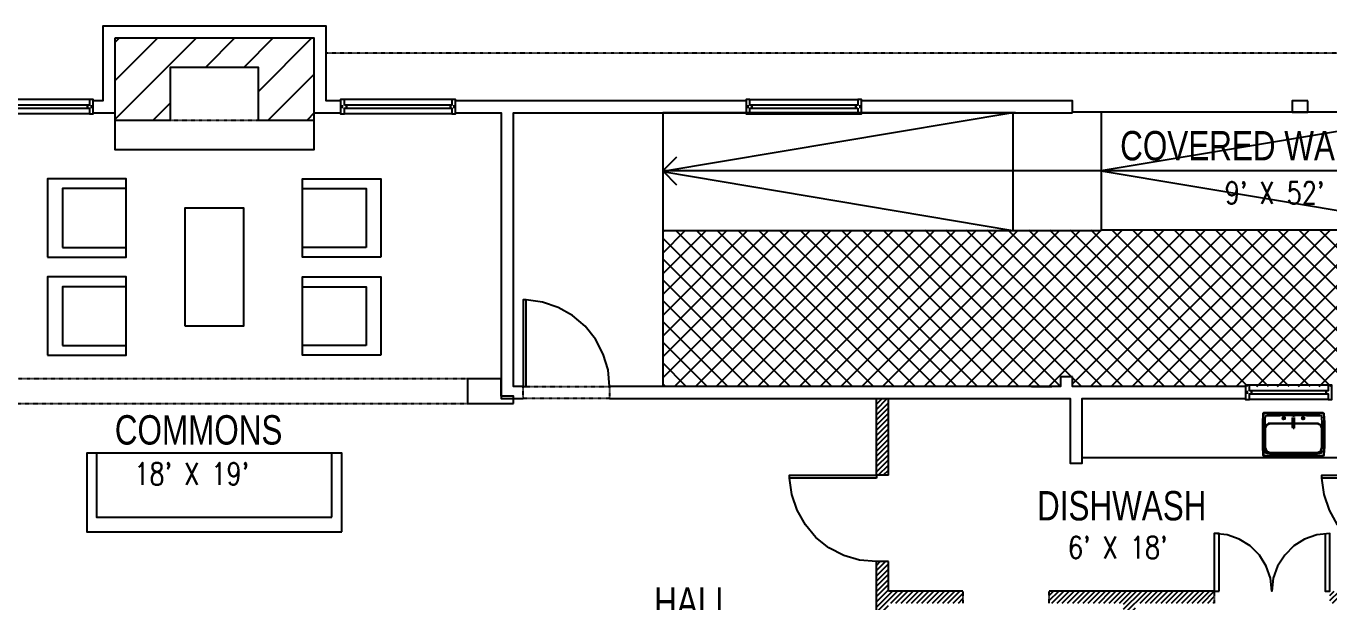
# Model space of a CAD drawing. Header units: inches. Extents: x -625442 to 34963, y -27993 to 66986.
# Drawn here: x 2167 to 2699, y 20119 to 20354 of the extents above; entities that cross this region are included whole.
import ezdxf

# ---------------------------------------------------------------- set-up
doc = ezdxf.new("R2010")
doc.units = ezdxf.units.IN
doc.header["$LTSCALE"] = 0.5
doc.header["$MEASUREMENT"] = 0
doc.linetypes.add('HIDDEN2', pattern=[0.1875, 0.125, -0.0625])
for name, color, linetype in [('0-TEXT', 30, 'Continuous'), ('P-ABOVE', 201, 'HIDDEN2'), ('P-BELOW-LIGHT', 143, 'Continuous'), ('P-BELOW-MED', 145, 'Continuous'), ('P-CASEWORK', 140, 'Continuous'), ('P-DOOR', 51, 'Continuous'), ('P-FIXTURE', 63, 'Continuous'), ('P-FURNITURE', 201, 'Continuous'), ('P-WALL', 90, 'Continuous'), ('P-WINDOW', 213, 'Continuous')]:
    doc.layers.add(name, color=color, linetype=linetype)
doc.styles.add('1-4T', font='Zap601Rm.ttf', dxfattribs={"width": 0.8, "height": 12})
doc.styles.add('sapa notes', font='romans.shx', dxfattribs={"width": 0.8})

msp = doc.modelspace()

# ---------------------------------------------------------------- hatches: boundary and pattern name
at = {"layer": 'P-BELOW-LIGHT'}
h = msp.add_hatch(dxfattribs=at)
h.set_pattern_fill('ANSI37', color=256, scale=48)
h.set_pattern_definition([(45, (130.273, 442.537), (-4.2426407, 4.2426407), []), (135, (130.273, 442.537), (-4.2426407, -4.2426407), [])])
h.paths.add_polyline_path([(2851.69576, 20251.62307), (2929.69576, 20251.62307), (2929.69576, 20270.62307), (2426.76317, 20270.33417), (2426.76317, 20206.62307), (2589.15344, 20206.62307), (2589.15344, 20210.62307), (2594.04447, 20210.62307), (2594.04447, 20206.62307), (2851.69576, 20206.62307)])
at = {"layer": 'P-FURNITURE'}
h = msp.add_hatch(dxfattribs=at)
h.set_pattern_fill('ANSI31', color=256, scale=12)
h.paths.add_polyline_path([(2518.85643, 20201.73204), (2513.9654, 20201.73204), (2513.9654, 20170.42946), (2518.85643, 20170.42946)])
h.paths.add_polyline_path([(2518.85643, 20135.21405), (2513.9654, 20135.21405), (2513.9654, 20021.54654), (2594.04447, 20021.54654), (2594.04447, 20026.43756), (2518.85643, 20026.43756)])
h.paths.add_polyline_path([(2549.24873, 20123.21405), (2518.85643, 20123.21405), (2518.85643, 20118.32302), (2549.24873, 20118.32302)], flags=17)
h.paths.add_polyline_path([(2651.89343, 20123.21405), (2584.46414, 20123.21405), (2584.46414, 20118.32302), (2614.85643, 20118.32302), (2614.85643, 20026.43756), (2619.74746, 20026.43756), (2619.74746, 20118.32302), (2651.89343, 20118.32302)])
h.paths.add_polyline_path([(2731.18892, 20123.21405), (2699.04295, 20123.21405), (2699.04295, 20118.32302), (2731.18892, 20118.32302)])

# ---------------------------------------------------------------- linework, layer by layer
at = {"layer": '0-TEXT'}
msp.add_line((2929.69576, 20294.62307), (2426.76317, 20294.62307), dxfattribs=at)
msp.add_lwpolyline([(2432.42003, 20300.27992), (2426.76317, 20294.62307), (2432.42003, 20288.96621)], dxfattribs=at)
at = {"layer": 'P-ABOVE'}
for p, q in [((2989.69576, 20342.62307), (2289.43119, 20342.62307)), ((2225.84782, 20315.39955), (2261.65015, 20315.39955))]:
    msp.add_line(p, q, dxfattribs=at)
for points in [[(2347.14533, 20209.75333), (2136.63545, 20209.75333)], [(2136.63545, 20199.77563), (2347.14533, 20199.77563)], [(2549.24873, 20123.21405), (2549.24873, 20118.32302)], [(2584.46414, 20118.32302), (2584.46414, 20123.21405)], [(2651.89343, 20123.21405), (2651.89343, 20118.32302)]]:
    msp.add_lwpolyline(points, dxfattribs=at)
msp.add_lwpolyline([(2405.05512, 20206.62307), (2405.05512, 20201.73204), (2369.83971, 20201.73204), (2369.83971, 20206.62307)], close=True, dxfattribs=at)
at = {"layer": 'P-BELOW-LIGHT'}
for p, q in [((2569.69576, 20318.33417), (2569.69576, 20270.33417)), ((2605.69576, 20318.62307), (2594.04447, 20318.62307)), ((2426.76317, 20270.33417), (2426.76317, 20206.62307)), ((2569.69576, 20270.33417), (2605.69576, 20270.33417))]:
    msp.add_line(p, q, dxfattribs=at)
for points in [[(2236.41244, 20348.85419), (2203.15344, 20315.59519)], [(2220.56551, 20348.85419), (2203.15344, 20331.44213)], [(2204.91421, 20348.85419), (2203.15344, 20347.09342)], [(2252.06373, 20348.85419), (2240.32526, 20336.92008)], [(2267.71502, 20348.85419), (2255.97656, 20336.92008)], [(2283.36632, 20348.85419), (2261.65015, 20326.94238)], [(2284.54016, 20334.1811), (2265.75861, 20315.39955)], [(2192.78446, 20323.81212), (2192.78446, 20321.46443), (2192.0019, 20321.46443), (2192.0019, 20320.29058), (2192.78446, 20320.29058), (2192.78446, 20317.94289), (2194.34959, 20317.94289), (2194.34959, 20323.81212), (2192.78446, 20323.81212), (2148.96084, 20323.81212)], [(2340.68918, 20323.81212), (2340.68918, 20321.46443), (2340.10225, 20321.46443), (2340.10225, 20320.29058), (2340.68918, 20320.29058), (2340.68918, 20317.94289), (2342.2543, 20317.94289), (2342.2543, 20323.81212), (2340.68918, 20323.81212), (2296.86556, 20323.81212)], [(2462.37797, 20317.94289), (2462.37797, 20320.29058), (2463.16054, 20320.29058), (2463.16054, 20321.46443), (2462.37797, 20321.46443), (2462.37797, 20323.81212), (2460.81285, 20323.81212), (2460.81285, 20317.94289), (2462.37797, 20317.94289), (2506.39723, 20317.94289)], [(2462.37797, 20323.81212), (2506.39723, 20323.81212)], [(2193.56703, 20321.46443), (2193.56703, 20320.29058)], [(2225.84782, 20322.44263), (2218.80474, 20315.39955)], [(2284.54016, 20318.33417), (2281.60555, 20315.39955)], [(2296.08299, 20320.29058), (2296.08299, 20321.46443)], [(2341.47174, 20321.46443), (2341.47174, 20320.29058)], [(2570.76317, 20318.33417), (2426.76317, 20318.33417), (2426.76317, 20270.33417), (2570.76317, 20270.33417)], [(2569.69576, 20318.33417), (2426.76317, 20294.33417), (2569.69576, 20270.33417)], [(2461.59541, 20320.29058), (2461.59541, 20321.46443)], [(2507.1798, 20321.46443), (2507.1798, 20320.29058)], [(2570.76317, 20318.33417), (2562.15496, 20318.33417)], [(2749.69576, 20318.62307), (2605.69576, 20318.62307), (2605.69576, 20270.62307), (2749.69576, 20270.62307)], [(2749.69576, 20318.62307), (2605.69576, 20294.62307), (2749.69576, 20270.62307)], [(2192.78446, 20317.94289), (2148.96084, 20317.94289)], [(2340.68918, 20317.94289), (2296.86556, 20317.94289)], [(2577.21933, 20206.62307), (2585.6319, 20206.62307)], [(2698.32121, 20207.20999), (2698.32121, 20204.8623), (2697.53864, 20204.8623), (2697.53864, 20203.68845), (2698.32121, 20203.68845), (2698.32121, 20201.34076), (2699.88634, 20201.34076), (2699.88634, 20207.20999), (2698.32121, 20207.20999), (2666.23606, 20207.20999)], [(2665.45349, 20203.68845), (2665.45349, 20204.8623)], [(2698.32121, 20201.34076), (2666.23606, 20201.34076)]]:
    msp.add_lwpolyline(points, dxfattribs=at)
for points in [[(2296.86556, 20321.46443), (2296.86556, 20323.81212), (2295.30043, 20323.81212), (2295.30043, 20317.94289), (2296.86556, 20317.94289), (2296.86556, 20320.29058), (2297.64812, 20320.29058), (2297.64812, 20321.46443)], [(2506.39723, 20320.29058), (2506.39723, 20317.94289), (2507.96236, 20317.94289), (2507.96236, 20323.81212), (2506.39723, 20323.81212), (2506.39723, 20321.46443), (2505.61467, 20321.46443), (2505.61467, 20320.29058)], [(2231.74898, 20231.39955), (2255.74898, 20231.39955), (2255.74898, 20279.39955), (2231.74898, 20279.39955)], [(2666.23606, 20204.8623), (2666.23606, 20207.20999), (2664.67093, 20207.20999), (2664.67093, 20201.34076), (2666.23606, 20201.34076), (2666.23606, 20203.68845), (2667.01862, 20203.68845), (2667.01862, 20204.8623)]]:
    msp.add_lwpolyline(points, close=True, dxfattribs=at)
at = {"layer": 'P-BELOW-MED'}
msp.add_lwpolyline([(2203.15344, 20315.39955), (2203.15344, 20303.39955), (2284.54016, 20303.39955), (2284.54016, 20315.39955)], dxfattribs=at)
at = {"layer": 'P-CASEWORK'}
msp.add_line((2597.9573, 20177.73204), (2731.18892, 20177.73204), dxfattribs=at)
at = {"layer": 'P-DOOR'}
for points in [[(2371.01355, 20206.62307), (2371.01355, 20242.03412), (2369.83971, 20242.03412), (2369.83971, 20206.62307)], [(2513.9654, 20169.25561), (2478.55436, 20169.25561), (2478.55436, 20170.42946), (2513.9654, 20170.42946)], [(2731.18892, 20169.25561), (2695.77787, 20169.25561), (2695.77787, 20170.42946), (2731.18892, 20170.42946)], [(2653.84984, 20123.21405), (2653.84984, 20146.69099), (2651.89343, 20146.69099), (2651.89343, 20123.21405)]]:
    msp.add_lwpolyline(points, close=True, dxfattribs=at)
for points in [[(2405.05512, 20206.62307), (2404.46819, 20213.47051), (2402.51178, 20219.92667), (2399.38152, 20225.99154), (2395.07742, 20231.27385), (2389.99075, 20235.57796), (2384.12151, 20238.90386), (2377.66535, 20241.05591), (2371.01355, 20242.03412)], [(2513.9654, 20135.21405), (2507.11796, 20135.80097), (2500.66181, 20137.75738), (2494.59693, 20140.88764), (2489.31462, 20144.99611), (2485.01051, 20150.27842), (2481.68461, 20156.14765), (2479.53256, 20162.60381), (2478.55436, 20169.25561)], [(2731.18892, 20135.21405), (2724.34148, 20135.80097), (2717.88532, 20137.75738), (2711.82045, 20140.88764), (2706.53814, 20144.99611), (2702.23403, 20150.27842), (2698.90813, 20156.14765), (2696.75608, 20162.60381), (2695.77787, 20169.25561)], [(2697.08654, 20146.69099), (2697.08654, 20123.21405), (2699.04295, 20123.21405), (2699.04295, 20146.69099), (2693.76064, 20146.10406), (2688.67397, 20144.34329), (2684.36986, 20141.60432), (2680.65268, 20137.88713), (2677.71807, 20133.38739), (2675.9573, 20128.49636), (2675.37037, 20123.21405), (2674.78345, 20128.49636), (2673.02268, 20133.38739), (2670.2837, 20137.88713), (2666.56652, 20141.60432), (2662.06677, 20144.34329), (2657.17574, 20146.10406), (2651.89343, 20146.69099)]]:
    msp.add_lwpolyline(points, dxfattribs=at)
at = {"layer": 'P-FIXTURE'}
for points in [[(2675.43119, 20195.86281), (2671.90965, 20195.86281), (2671.71401, 20195.66716), (2671.71401, 20195.47152), (2671.51837, 20191.94998), (2671.71401, 20191.94998), (2671.71401, 20182.36357)], [(2693.0389, 20195.86281), (2675.43119, 20195.86281), (2675.43119, 20195.66716), (2671.90965, 20195.66716), (2671.90965, 20195.47152), (2671.71401, 20191.94998)], [(2696.95172, 20191.94998), (2696.75608, 20195.47152), (2696.75608, 20195.66716), (2696.3648, 20195.86281), (2693.0389, 20195.86281), (2693.0389, 20195.66716), (2675.43119, 20195.66716)], [(2671.51837, 20191.94998), (2671.51837, 20182.16792), (2671.71401, 20182.36357), (2671.90965, 20178.84203), (2671.90965, 20178.64638), (2675.43119, 20178.45074)], [(2672.69222, 20190.18921), (2672.69222, 20189.99357), (2672.69222, 20189.60229), (2673.27914, 20190.97178), (2674.64863, 20191.5587), (2674.25735, 20191.5587), (2673.86606, 20191.5587)], [(2674.64863, 20191.5587), (2673.27914, 20190.97178), (2672.69222, 20189.60229)], [(2673.86606, 20191.36306), (2673.27914, 20190.97178), (2672.88786, 20190.38485)], [(2683.64812, 20191.5587), (2674.64863, 20191.5587), (2683.64812, 20191.5587)], [(2683.64812, 20193.90639), (2683.64812, 20193.71075), (2683.64812, 20193.51511), (2683.64812, 20193.31947), (2683.64812, 20193.12383), (2683.64812, 20192.92819), (2683.64812, 20192.73255), (2683.64812, 20192.53691), (2683.64812, 20192.34126), (2683.64812, 20192.14562), (2683.64812, 20191.94998), (2683.64812, 20191.75434), (2683.64812, 20191.5587), (2683.64812, 20191.36306), (2683.64812, 20191.16742), (2683.64812, 20190.97178), (2683.64812, 20190.77614), (2683.64812, 20190.58049), (2683.64812, 20190.38485), (2683.64812, 20190.18921), (2683.64812, 20189.99357)], [(2683.84376, 20194.29768), (2683.84376, 20194.10204)], [(2684.43069, 20194.49332), (2684.23504, 20194.49332), (2684.0394, 20194.49332)], [(2684.62633, 20194.10204), (2684.62633, 20194.29768)], [(2684.62633, 20189.99357), (2684.62633, 20190.18921), (2684.62633, 20190.38485), (2684.62633, 20190.58049), (2684.62633, 20190.77614), (2684.62633, 20190.97178), (2684.62633, 20191.16742), (2684.62633, 20191.36306), (2684.62633, 20191.5587), (2684.62633, 20191.75434), (2684.62633, 20191.94998), (2684.62633, 20192.14562), (2684.62633, 20192.34126), (2684.62633, 20192.53691), (2684.62633, 20192.73255), (2684.62633, 20192.92819), (2684.62633, 20193.12383), (2684.62633, 20193.31947), (2684.62633, 20193.51511), (2684.62633, 20193.71075), (2684.62633, 20193.90639)], [(2693.82146, 20191.5587), (2684.62633, 20191.5587), (2693.82146, 20191.5587)], [(2688.34351, 20193.31947), (2688.34351, 20193.31947)], [(2688.34351, 20193.31947), (2688.34351, 20193.31947)], [(2696.95172, 20182.16792), (2696.95172, 20191.94998), (2696.75608, 20191.94998), (2696.56044, 20195.47152), (2696.3648, 20195.66716), (2693.0389, 20195.66716)], [(2693.0389, 20178.2551), (2696.3648, 20178.45074), (2696.75608, 20178.64638), (2696.75608, 20178.84203), (2696.95172, 20182.16792), (2696.75608, 20182.36357), (2696.75608, 20191.94998)], [(2694.40838, 20191.5587), (2694.0171, 20191.5587), (2693.82146, 20191.5587), (2695.19095, 20190.97178), (2695.77787, 20189.60229), (2695.77787, 20189.99357), (2695.77787, 20190.18921)], [(2695.77787, 20189.60229), (2695.19095, 20190.97178), (2693.82146, 20191.5587)], [(2695.58223, 20190.38485), (2695.19095, 20190.97178), (2694.60403, 20191.36306)], [(2672.69222, 20189.60229), (2672.69222, 20181.77664), (2672.69222, 20189.60229)], [(2683.84376, 20189.79793), (2683.84376, 20189.60229)], [(2684.0394, 20189.60229), (2684.23504, 20189.60229), (2684.43069, 20189.60229)], [(2684.62633, 20189.60229), (2684.62633, 20189.79793)], [(2695.77787, 20181.77664), (2695.77787, 20189.60229), (2695.77787, 20181.77664)], [(2671.51837, 20182.16792), (2671.71401, 20178.84203), (2671.71401, 20178.64638), (2671.90965, 20178.45074), (2675.43119, 20178.2551), (2675.43119, 20178.45074), (2693.0389, 20178.45074)], [(2672.88786, 20180.79844), (2673.27914, 20180.21151), (2673.86606, 20179.82023), (2674.25735, 20179.62459), (2674.64863, 20179.62459), (2673.27914, 20180.21151), (2672.69222, 20181.77664), (2672.69222, 20181.38536), (2672.69222, 20180.99408)], [(2672.69222, 20181.77664), (2673.27914, 20180.21151), (2674.64863, 20179.62459)], [(2675.43119, 20178.2551), (2693.0389, 20178.2551), (2693.0389, 20178.45074), (2696.3648, 20178.64638), (2696.56044, 20178.84203), (2696.75608, 20182.36357)], [(2695.77787, 20180.99408), (2695.77787, 20181.38536), (2695.77787, 20181.77664), (2695.19095, 20180.21151), (2693.82146, 20179.62459), (2694.0171, 20179.62459), (2694.40838, 20179.82023)], [(2693.82146, 20179.62459), (2695.19095, 20180.21151), (2695.77787, 20181.77664)], [(2694.60403, 20179.82023), (2695.19095, 20180.21151), (2695.58223, 20180.79844)], [(2674.64863, 20179.62459), (2693.82146, 20179.62459), (2674.64863, 20179.62459)]]:
    msp.add_lwpolyline(points, dxfattribs=at)
for points in [[(2695.77787, 20180.21151), (2695.97351, 20182.16792), (2695.97351, 20191.94998), (2695.77787, 20193.90639), (2695.58223, 20194.68896), (2694.99531, 20194.8846), (2689.51736, 20194.8846), (2693.0389, 20194.8846), (2694.99531, 20194.8846), (2689.51736, 20194.8846), (2678.75709, 20194.8846), (2673.47478, 20194.8846), (2675.43119, 20194.8846), (2678.75709, 20194.8846), (2673.47478, 20194.8846), (2672.88786, 20194.68896), (2672.49658, 20193.90639), (2672.49658, 20191.94998), (2672.49658, 20182.16792), (2672.49658, 20180.21151), (2672.88786, 20179.62459), (2673.47478, 20179.42895), (2675.43119, 20179.23331), (2693.0389, 20179.23331), (2694.99531, 20179.42895), (2695.58223, 20179.62459)], [(2679.7353, 20193.71075), (2680.32222, 20193.31947), (2680.7135, 20193.71075), (2680.32222, 20194.29768)], [(2679.93094, 20193.90639), (2679.93094, 20194.10204), (2679.93094, 20193.90639), (2679.7353, 20193.90639), (2679.93094, 20193.90639), (2679.93094, 20194.10204)], [(2680.32222, 20193.31947), (2679.93094, 20193.31947), (2679.7353, 20193.71075), (2679.93094, 20193.31947)], [(2680.32222, 20193.31947), (2679.93094, 20193.31947), (2679.7353, 20193.71075), (2679.93094, 20193.31947)], [(2680.12658, 20194.10204), (2680.32222, 20194.29768), (2680.51786, 20194.10204), (2680.32222, 20194.29768)], [(2680.12658, 20194.29768), (2680.32222, 20194.29768)], [(2680.7135, 20194.10204), (2680.7135, 20193.90639), (2680.7135, 20193.71075), (2680.7135, 20193.51511), (2680.7135, 20193.31947), (2680.7135, 20193.51511), (2680.7135, 20193.71075), (2680.7135, 20193.90639), (2680.7135, 20194.10204), (2680.7135, 20193.90639)], [(2680.7135, 20193.71075), (2680.7135, 20193.51511), (2680.7135, 20193.31947), (2680.7135, 20193.51511)], [(2688.53915, 20193.71075), (2688.14787, 20194.29768), (2687.56094, 20193.71075), (2688.14787, 20193.31947)], [(2687.56094, 20193.90639), (2687.75659, 20193.90639), (2687.75659, 20194.10204), (2687.75659, 20193.90639), (2687.56094, 20193.71075), (2687.75659, 20193.51511), (2687.75659, 20193.31947), (2687.75659, 20193.51511), (2687.56094, 20193.71075), (2687.75659, 20193.90639), (2687.75659, 20194.10204), (2687.75659, 20193.90639)], [(2687.95223, 20194.29768), (2688.14787, 20194.29768), (2688.34351, 20194.29768), (2688.14787, 20194.29768)], [(2687.95223, 20194.10204), (2688.34351, 20194.10204), (2688.53915, 20193.71075), (2688.53915, 20193.51511), (2688.53915, 20193.71075), (2688.53915, 20193.51511), (2688.53915, 20193.31947), (2688.53915, 20193.51511), (2688.53915, 20193.71075), (2688.34351, 20194.10204)], [(2688.14787, 20193.31947), (2687.95223, 20193.31947), (2688.14787, 20193.31947), (2688.34351, 20193.31947), (2688.14787, 20193.31947), (2687.95223, 20193.31947)], [(2688.53915, 20194.10204), (2688.53915, 20193.90639)]]:
    msp.add_lwpolyline(points, close=True, dxfattribs=at)
at = {"layer": 'P-FURNITURE'}
for points in [[(2175.74898, 20259.39955), (2207.74898, 20259.39955), (2207.74898, 20291.39955), (2175.74898, 20291.39955)], [(2181.74898, 20263.39955), (2207.74898, 20263.39955), (2207.74898, 20287.39955), (2181.74898, 20287.39955)], [(2311.74898, 20259.39955), (2279.74898, 20259.39955), (2279.74898, 20291.39955), (2311.74898, 20291.39955)], [(2305.74898, 20263.39955), (2279.74898, 20263.39955), (2279.74898, 20287.39955), (2305.74898, 20287.39955)], [(2175.74898, 20219.39955), (2207.74898, 20219.39955), (2207.74898, 20251.39955), (2175.74898, 20251.39955)], [(2311.74898, 20219.39955), (2279.74898, 20219.39955), (2279.74898, 20251.39955), (2311.74898, 20251.39955)], [(2181.74898, 20223.39955), (2207.74898, 20223.39955), (2207.74898, 20247.39955), (2181.74898, 20247.39955)], [(2305.74898, 20223.39955), (2279.74898, 20223.39955), (2279.74898, 20247.39955), (2305.74898, 20247.39955)], [(2295.74898, 20147.39955), (2295.74898, 20179.39955), (2191.74898, 20179.39955), (2191.74898, 20147.39955)], [(2291.74898, 20153.39955), (2291.74898, 20179.39955), (2195.74898, 20179.39955), (2195.74898, 20153.39955)]]:
    msp.add_lwpolyline(points, close=True, dxfattribs=at)
at = {"layer": 'P-WALL'}
for p, q in [((2526.54827, 20318.33417), (2531.4393, 20318.33417)), ((2589.15344, 20318.33417), (2594.04447, 20318.33417)), ((2594.04447, 20210.62307), (2589.15344, 20210.62307)), ((2518.85643, 20170.42946), (2513.9654, 20170.42946)), ((2518.85643, 20135.21405), (2513.9654, 20135.21405)), ((2549.24873, 20123.21405), (2518.85643, 20123.21405)), ((2651.89343, 20123.21405), (2584.46414, 20123.21405))]:
    msp.add_line(p, q, dxfattribs=at)
for points in [[(2295.30043, 20323.2252), (2289.43119, 20323.2252), (2289.43119, 20353.74522), (2198.26241, 20353.74522), (2198.26241, 20323.2252), (2194.34959, 20323.2252)], [(2194.34959, 20318.33417), (2203.15344, 20318.33417)], [(2284.54016, 20318.33417), (2295.30043, 20318.33417)], [(2460.81285, 20323.2252), (2342.2543, 20323.2252)], [(2342.2543, 20318.33417), (2360.84021, 20318.33417), (2360.84021, 20201.73204), (2369.83971, 20201.73204)], [(2369.83971, 20206.62307), (2365.92688, 20206.62307), (2365.92688, 20318.33417), (2460.81285, 20318.33417)], [(2594.04447, 20318.33417), (2594.04447, 20323.2252), (2507.96236, 20323.2252)], [(2507.96236, 20318.33417), (2526.54827, 20318.33417)], [(2531.4393, 20318.33417), (2589.15344, 20318.33417)], [(2589.15344, 20210.62307), (2589.15344, 20206.62307), (2405.05512, 20206.62307)], [(2664.67093, 20206.62307), (2594.04447, 20206.62307), (2594.04447, 20210.62307)], [(2405.05512, 20201.73204), (2593.06627, 20201.73204), (2593.06627, 20175.32048), (2597.9573, 20175.32048), (2597.9573, 20201.73204), (2664.67093, 20201.73204)], [(2513.9654, 20170.42946), (2513.9654, 20201.73204)], [(2518.85643, 20170.42946), (2518.85643, 20201.73204)], [(2594.04447, 20021.54654), (2513.9654, 20021.54654), (2513.9654, 20135.21405)], [(2518.85643, 20123.21405), (2518.85643, 20135.21405)]]:
    msp.add_lwpolyline(points, dxfattribs=at)
for points in [[(2203.15344, 20348.85419), (2203.15344, 20315.39955), (2225.84782, 20315.39955), (2225.84782, 20336.92008), (2261.65015, 20336.92008), (2261.65015, 20315.39955), (2284.54016, 20315.39955), (2284.54016, 20348.85419)], [(2690.04447, 20323.2252), (2683.69576, 20323.2252), (2683.69576, 20318.62307), (2690.04447, 20318.62307)], [(2365.92688, 20199.77563), (2365.92688, 20202.71025), (2360.84021, 20202.71025), (2360.84021, 20209.75333), (2347.14533, 20209.75333), (2347.14533, 20199.77563)]]:
    msp.add_lwpolyline(points, close=True, dxfattribs=at)
at = {"layer": 'P-WINDOW'}
for points in [[(2192.0019, 20321.46443), (2149.74341, 20321.46443), (2149.74341, 20320.29058), (2192.0019, 20320.29058)], [(2340.10225, 20321.46443), (2297.64812, 20321.46443), (2297.64812, 20320.29058), (2340.10225, 20320.29058)], [(2463.16054, 20320.29058), (2505.61467, 20320.29058), (2505.61467, 20321.46443), (2463.16054, 20321.46443)], [(2697.53864, 20204.8623), (2667.01862, 20204.8623), (2667.01862, 20203.68845), (2697.53864, 20203.68845)]]:
    msp.add_lwpolyline(points, close=True, dxfattribs=at)

# ---------------------------------------------------------------- texts
at = {"layer": '0-TEXT', "width": 0.8}
for s, height, style, p in [('COVERED WALKWAY', 11.988, '1-4T', (2613.4749, 20298.93681)), ("9' X 52'", 8.991, 'sapa notes', (2656.14929, 20281.14666)), ('COMMONS', 11.988, '1-4T', (2203.15344, 20182.97459)), ("18' X 19'", 8.991, 'sapa notes', (2211.11667, 20166.53246)), ('DISHWASH', 11.988, '1-4T', (2579.54895, 20152.02167)), ("6' X 18'", 8.991, 'sapa notes', (2592.14922, 20136.52806)), ('HALL', 11.988, '1-4T', (2423.2759, 20112.68171))]:
    msp.add_text(s, height=height, dxfattribs=dict(at, style=style)).set_placement(p)

doc.saveas('drawing.dxf')
